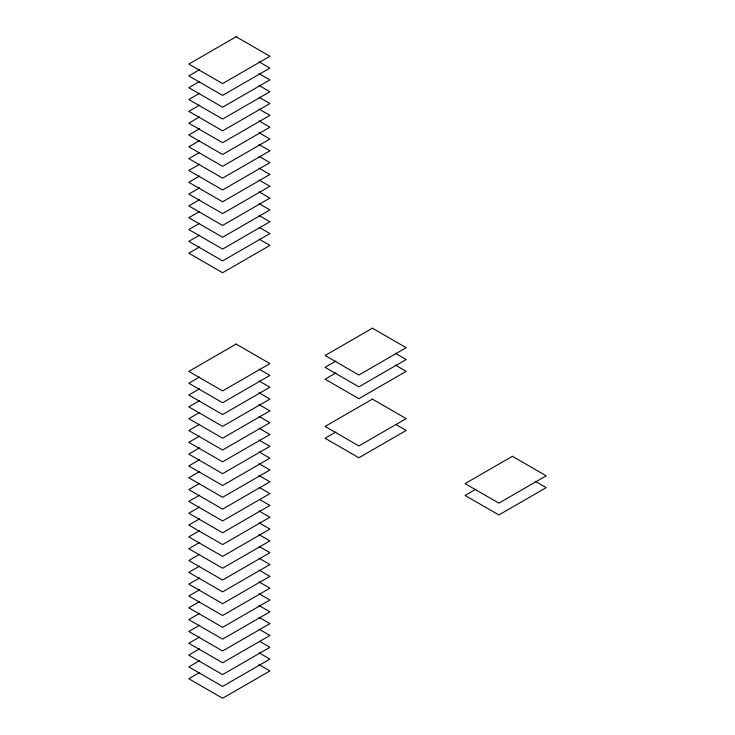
<?xml version="1.0" encoding="UTF-8"?>
<svg xmlns="http://www.w3.org/2000/svg" width="735" height="735" viewBox="0 0 735 735"><rect width="100%" height="100%" fill="white"/><g stroke="black" fill="none" stroke-linecap="round" stroke-linejoin="round"><path stroke-width="1.1" d="M199.644 69.632L188.803 75.889L222.604 95.403L269.929 68.089L258.996 61.768M199.644 81.447L188.803 87.713L222.604 107.227L269.929 79.904L258.996 73.592M199.644 93.271L188.803 99.528L222.604 119.052L269.929 91.728L258.996 85.416M199.644 105.096L188.803 111.352L222.604 130.867L269.929 103.543L258.996 97.231M199.644 116.911L188.803 123.177L222.604 142.691L269.929 115.367L258.996 109.056M199.644 128.735L188.803 134.992L222.604 154.506L269.929 127.192L258.996 120.871M199.644 140.55L188.803 146.816L222.604 166.33L269.929 139.007L258.996 132.695M199.644 152.375L188.803 158.631L222.604 178.155L269.929 150.831L258.996 144.519M199.644 164.19L188.803 170.456L222.604 189.97L269.929 162.646L258.996 156.334M199.644 176.014L188.803 182.28L222.604 201.794L269.929 174.471L258.996 168.159M199.644 187.838L188.803 194.095L222.604 213.609L269.929 186.286L258.996 179.974M199.644 199.654L188.803 205.919L222.604 225.434L269.929 198.11L258.996 191.798M199.644 211.478L188.803 217.735L222.604 237.249L269.929 209.934L258.996 203.613M199.644 223.293L188.803 229.559L222.604 249.073L269.929 221.75L258.996 215.438M199.644 235.117L188.803 241.374L222.604 260.897L269.929 233.574L258.996 227.262M199.644 246.942L188.803 253.198L222.604 272.713L269.929 245.389L258.996 239.077M199.644 376.963L188.803 383.22L222.604 402.743L269.929 375.42L258.996 369.108M199.644 388.778L188.803 395.044L222.604 414.558L269.929 387.235L258.996 380.923M199.644 400.603L188.803 406.868L222.604 426.383L269.929 399.059L258.996 392.747M199.644 412.427L188.803 418.684L222.604 438.198L269.929 410.874L258.996 404.562M199.644 424.242L188.803 430.508L222.604 450.022L269.929 422.698L258.996 416.387M199.644 436.066L188.803 442.323L222.604 461.837L269.929 434.523L258.996 428.202M335.923 361.078L325.072 367.335L358.873 386.849L406.198 359.525L395.265 353.213M199.644 447.881L188.803 454.147L222.604 473.662L269.929 446.338L258.996 440.026M335.923 372.893L325.072 379.159L358.873 398.673L406.198 371.35L395.265 365.038M199.644 459.706L188.803 465.962L222.604 485.486L269.929 458.162L258.996 451.85M199.644 471.53L188.803 477.787L222.604 497.301L269.929 469.977L258.996 463.666M199.644 483.345L188.803 489.611L222.604 509.125L269.929 481.802L258.996 475.49M199.644 495.17L188.803 501.426L222.604 520.94L269.929 493.626L258.996 487.305M199.644 506.985L188.803 513.25L222.604 532.765L269.929 505.441L259.988 499.699M335.923 431.996L325.072 438.262L358.873 457.776L406.198 430.453L396.257 424.711M199.644 518.809L188.803 525.066L222.604 544.58L269.929 517.265L258.996 510.944M199.644 530.624L188.803 536.89L222.604 556.404L269.929 529.081L258.996 522.769M199.644 542.448L188.803 548.714L222.604 568.228L269.929 540.905L258.996 534.593M199.644 554.273L188.803 560.529L222.604 580.044L269.929 552.72L258.996 546.408M199.644 566.088L188.803 572.354L222.604 591.868L269.929 564.544L258.996 558.232M199.644 577.912L188.803 584.169L222.604 603.683L269.929 576.369L258.996 570.048M199.644 589.727L188.803 595.993L222.604 615.507L269.929 588.184L258.996 581.872M199.644 601.552L188.803 607.808L222.604 627.332L269.929 600.008L258.996 593.696M199.644 613.376L188.803 619.633L222.604 639.147L269.929 611.823L258.996 605.511M199.644 625.191L188.803 631.457L222.604 650.971L269.929 623.647L258.996 617.336M199.644 637.015L188.803 643.272L222.604 662.786L269.929 635.472L258.996 629.151M475.922 489.179L465.071 495.445L498.872 514.959L546.197 487.636L535.264 481.324M199.644 648.83L188.803 655.096L222.604 674.611L269.929 647.287L259.988 641.545M199.644 660.655L188.803 666.911L222.604 686.426L269.929 659.111L258.996 652.79M199.644 672.47L188.803 678.736L222.604 698.25L269.929 670.926L258.996 664.615M236.128 36.75L188.803 64.074L222.604 83.588L269.929 56.264L236.128 36.75M236.128 344.081L188.803 371.405L222.604 390.919L269.929 363.595L236.128 344.081M372.397 328.196L325.072 355.519L358.873 375.034L406.198 347.71L372.397 328.196M372.397 399.114L325.072 426.438L358.873 445.952L406.198 418.628L372.397 399.114M512.396 456.306L465.071 483.621L498.872 503.135L546.197 475.821L512.396 456.306"/></g></svg>
